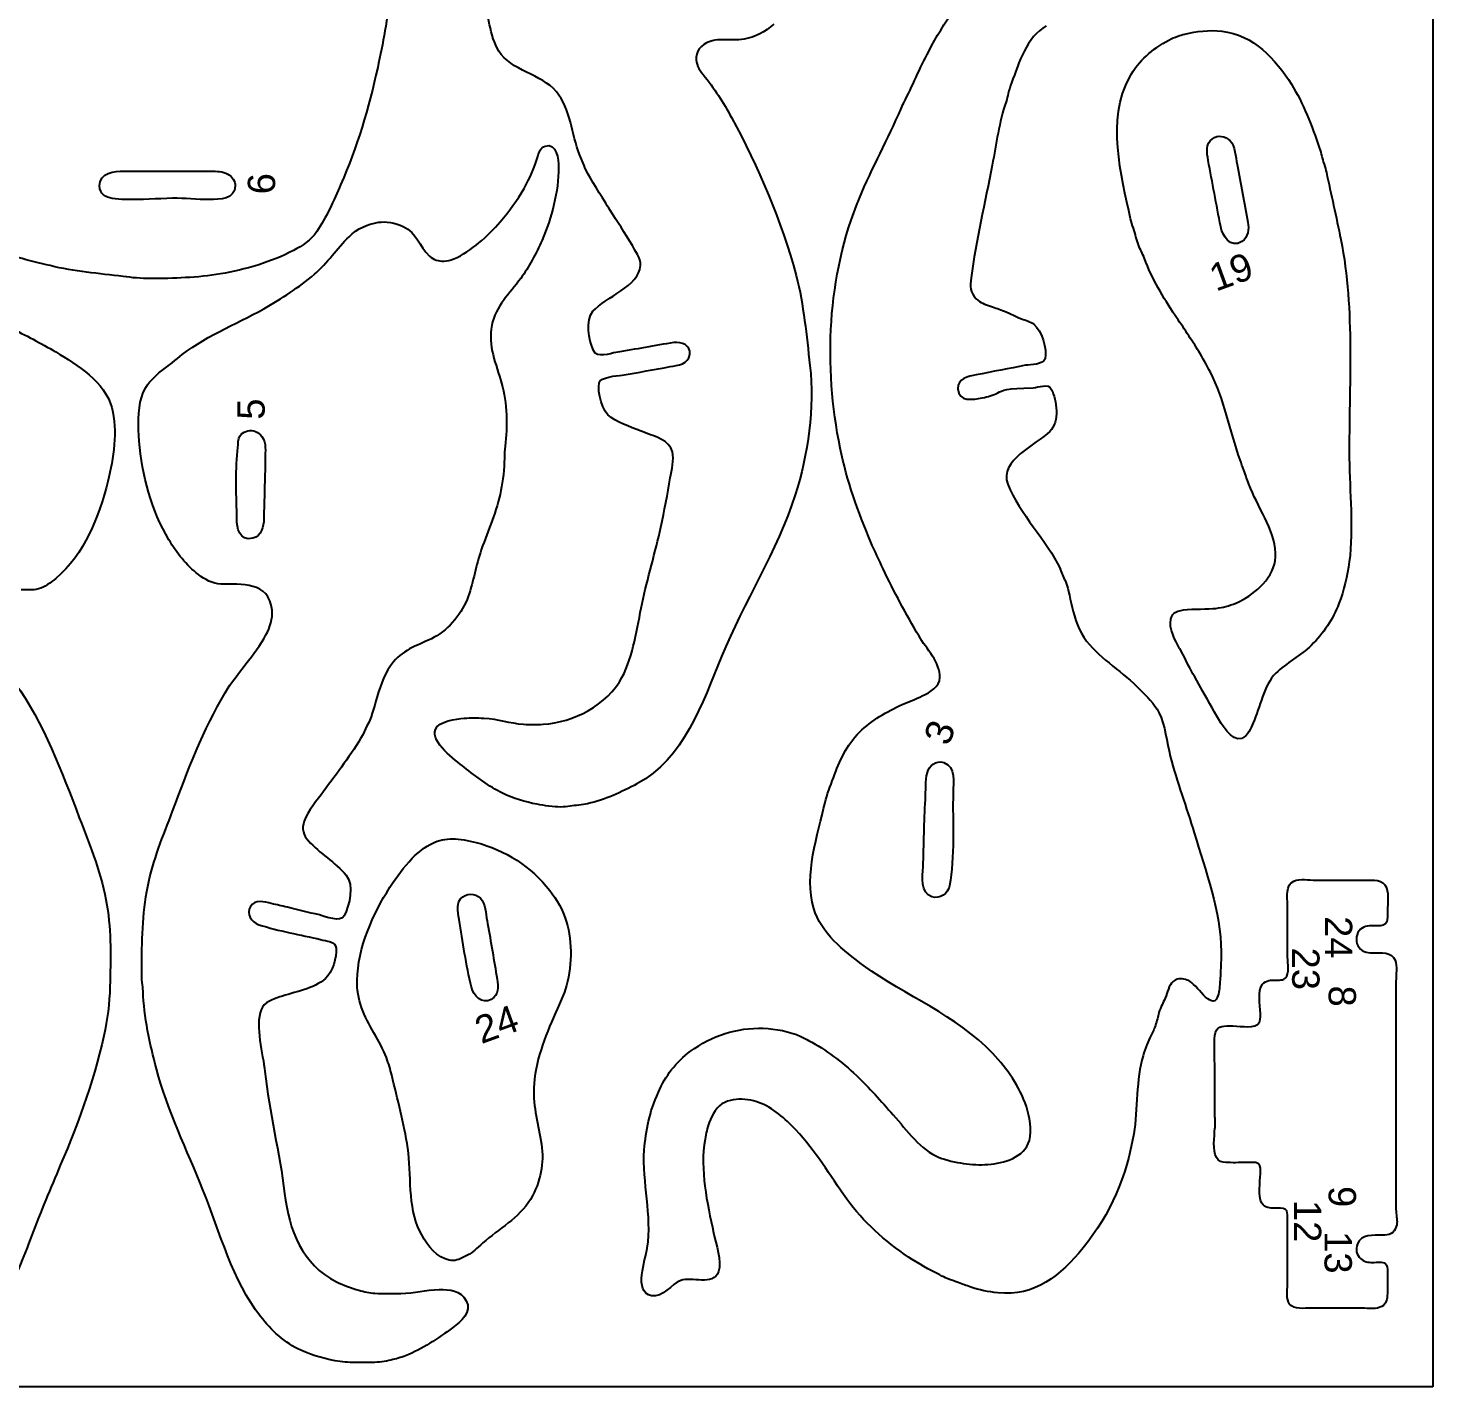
# Model space of a CAD drawing. Header units: millimetres. Extents: x 0 to 325, y 0 to 230.
# Drawn here: x 170.9 to 325, y 0 to 149.1 of the extents above; entities that cross this region are included whole.
import ezdxf
from ezdxf.enums import TextEntityAlignment as Align

# ---------------------------------------------------------------- set-up
doc = ezdxf.new("R2010")
doc.units = ezdxf.units.MM
doc.layers.add('Cut', color=7, linetype='Continuous')
doc.layers.add('Stege', color=5, linetype='Continuous', lineweight=25)
doc.layers.add('Text', color=1, linetype='Continuous', lineweight=25)
doc.styles.add('textstyle1', font='')
doc.styles.add('textstyle10', font='')
doc.styles.add('textstyle11', font='')
doc.styles.add('textstyle16', font='')
doc.styles.add('textstyle2', font='')
doc.styles.add('textstyle21', font='')
doc.styles.add('textstyle22', font='')
doc.styles.add('textstyle23', font='')
doc.styles.add('textstyle3', font='')
doc.styles.add('textstyle7', font='')
doc.styles.add('textstyle8', font='')
doc.styles.get('textstyle1').set_extended_font_data('Arial')
doc.styles.get('textstyle10').set_extended_font_data('Arial')
doc.styles.get('textstyle11').set_extended_font_data('Arial')
doc.styles.get('textstyle16').set_extended_font_data('Arial')
doc.styles.get('textstyle2').set_extended_font_data('Arial')
doc.styles.get('textstyle21').set_extended_font_data('Arial')
doc.styles.get('textstyle22').set_extended_font_data('Arial')
doc.styles.get('textstyle23').set_extended_font_data('Arial')
doc.styles.get('textstyle3').set_extended_font_data('Arial')
doc.styles.get('textstyle7').set_extended_font_data('Arial')
doc.styles.get('textstyle8').set_extended_font_data('Arial')

msp = doc.modelspace()

# ---------------------------------------------------------------- linework, layer by layer
at = {"layer": 'Cut'}
for p, q in [((325, 230), (325, 0)), ((325, 0), (0, 0))]:
    msp.add_line(p, q, dxfattribs=at)
for points in [[(312.16, 55.59), (317.57, 55.59)], [(309.05, 47.48), (309.05, 52.89)], [(320.95, 44.5), (320.95, 39.22), (320.95, 23.94)], [(301.06, 29.57), (301.06, 35.44)], [(309.05, 11.22), (309.05, 17.04)], [(316.89, 8.65), (311.62, 8.65)]]:
    msp.add_lwpolyline(points, dxfattribs=at)
for points in [[(269.69, 146.52), (273.08, 152.92), (277.43, 158.05), (283.67, 161.88)], [(210.54, 152.86), (210.35, 150.21), (209.82, 147.36), (209.24, 144.74)], [(222.53, 146.55), (221.5, 148.2), (221.43, 150.62), (220.88, 152.51)], [(252.69, 149.49), (251.79, 148.68), (250.62, 148.06), (249.45, 147.87)], [(282.58, 149.31), (280.45, 148.11), (279.58, 145.28), (278.78, 143.07)], [(296.02, 147.75), (296.43, 147.97), (296.61, 148.03), (297.01, 148.17)], [(297.01, 148.17), (297.31, 148.28), (297.48, 148.34), (297.79, 148.41)], [(297.79, 148.41), (299.05, 148.71), (300.47, 148.9), (301.84, 148.74)], [(301.84, 148.74), (305.3, 148.34), (307.72, 145.71), (309.48, 142.92)], [(228.84, 142.09), (227.21, 144.06), (223.88, 144.38), (222.53, 146.55)], [(245.93, 147.68), (245.06, 147.48), (244.23, 146.83), (244.18, 145.88)], [(248.23, 147.77), (247.28, 147.77), (246.75, 147.87), (245.93, 147.68)], [(249.45, 147.87), (249, 147.8), (248.72, 147.77), (248.23, 147.77)], [(266.96, 140.89), (267.89, 142.68), (268.7, 144.67), (269.69, 146.52)], [(291.74, 143.71), (292.72, 145.51), (294.22, 146.78), (296.02, 147.75)], [(244.18, 145.88), (244.14, 145.11), (244.47, 144.58), (244.95, 143.98)], [(209.24, 144.74), (208.28, 140.34), (206.98, 136.01), (205.18, 131.89)], [(244.95, 143.98), (246.16, 142.5), (247.14, 140.94), (248.06, 139.25)], [(291.84, 128.15), (290.78, 132.91), (289.18, 139.04), (291.74, 143.71)], [(231.38, 135.19), (230.54, 137.41), (230.4, 140.21), (228.84, 142.09)], [(278.42, 141.91), (278.34, 141.57), (278.28, 141.33), (278.17, 140.99)], [(278.78, 143.07), (278.63, 142.65), (278.51, 142.31), (278.42, 141.91)], [(309.48, 142.92), (310.75, 140.9), (311.77, 138.24), (312.54, 135.97)], [(266.63, 140.15), (266.74, 140.42), (266.82, 140.63), (266.96, 140.89)], [(278.17, 140.99), (277.43, 138.81), (277.09, 136.33), (276.66, 134.05)], [(248.06, 139.25), (250.96, 133.88), (253.61, 127.81), (255.15, 121.93)], [(262.09, 130.43), (263.44, 133.69), (265.27, 136.98), (266.63, 140.15)], [(300.81, 136.94), (301.41, 137.37), (302.25, 137.27), (302.76, 136.72)], [(226.81, 135), (226.95, 135.45), (227.12, 135.95), (227.61, 136.12)], [(227.61, 136.12), (228.88, 136.55), (229.09, 134.64), (229.09, 133.79)], [(300.35, 134.56), (300.19, 135.43), (300.03, 136.39), (300.81, 136.94)], [(302.76, 136.72), (303.32, 136.13), (303.35, 134.95), (303.51, 134.12)], [(312.54, 135.97), (312.81, 135.17), (312.8, 134.89), (313.06, 134.14)], [(225.3, 131.49), (225.94, 132.6), (226.44, 133.78), (226.81, 135)], [(301.72, 127.28), (301.26, 129.73), (300.8, 132.12), (300.35, 134.56)], [(303.51, 134.12), (303.9, 132.02), (304.31, 129.92), (304.7, 127.79)], [(313.06, 134.14), (313.18, 133.81), (313.24, 133.56), (313.31, 133.23)], [(178.74, 131.75), (178.74, 133.26), (180.32, 133.37), (181.45, 133.37)], [(181.45, 133.37), (184.61, 133.37), (187.76, 133.38), (190.92, 133.37)], [(190.92, 133.37), (191.61, 133.37), (192.21, 133.39), (192.81, 133.05)], [(192.81, 133.05), (193.32, 132.76), (193.62, 132.31), (193.61, 131.75)], [(229.09, 133.79), (229.09, 131.11), (228.33, 128.28), (227.27, 125.8)], [(233.89, 130.45), (232.94, 131.95), (232.01, 133.51), (231.89, 134.01)], [(276.66, 134.05), (275.88, 129.94), (274.89, 125.79), (274.33, 121.66)], [(313.31, 133.23), (313.83, 130.9), (314.39, 128.38), (314.9, 125.88)], [(180.1, 130.39), (179.42, 130.48), (178.74, 130.88), (178.74, 131.75)], [(193.61, 131.75), (193.6, 130.31), (191.92, 130.26), (190.79, 130.26)], [(205.18, 131.89), (204.44, 130.18), (203.6, 128.3), (202.56, 126.74)], [(222.69, 127.83), (223.67, 128.98), (224.54, 130.16), (225.3, 131.49)], [(181.59, 130.26), (181.01, 130.26), (180.62, 130.32), (180.1, 130.39)], [(186.73, 130.4), (185.04, 130.35), (183.33, 130.25), (181.59, 130.26)], [(190.79, 130.26), (189.41, 130.26), (188.09, 130.43), (186.73, 130.4)], [(235.34, 128.15), (234.82, 128.96), (234.39, 129.66), (233.89, 130.45)], [(259.98, 102.98), (258.14, 112.02), (258.53, 121.84), (262.09, 130.43)], [(237.73, 124.23), (237.07, 125.5), (236.09, 126.98), (235.34, 128.15)], [(292.15, 127.11), (292.01, 127.51), (291.92, 127.76), (291.84, 128.15)], [(202.56, 126.74), (201.91, 125.77), (201.01, 125.22), (199.99, 124.68)], [(206.1, 126.19), (207.04, 127.09), (208.08, 127.58), (209.34, 127.77)], [(209.34, 127.77), (210.05, 127.88), (211.23, 127.71), (212.04, 127.32)], [(212.04, 127.32), (213.57, 126.57), (213.75, 125.19), (214.91, 124.07)], [(217.59, 123.75), (219.53, 124.61), (221.32, 126.23), (222.69, 127.83)], [(292.7, 125.29), (292.47, 125.9), (292.39, 126.46), (292.15, 127.11)], [(304.05, 125.67), (302.78, 124.83), (301.91, 126.3), (301.72, 127.28)], [(304.7, 127.79), (304.84, 127.02), (304.76, 126.13), (304.05, 125.67)], [(173.33, 123.01), (171.01, 123.58), (168.54, 124.02), (166.57, 125.51)], [(202.3, 122.07), (203.75, 123.31), (204.76, 124.89), (206.1, 126.19)], [(227.27, 125.8), (226.65, 124.34), (225.83, 122.87), (224.93, 121.61)], [(293.36, 123.8), (293.13, 124.42), (292.92, 124.69), (292.7, 125.29)], [(314.9, 125.88), (316.47, 118.06), (315.77, 109.8), (315.83, 101.89)], [(199.99, 124.68), (197.54, 123.37), (194.7, 122.57), (192, 122.11)], [(214.91, 124.07), (215.39, 123.62), (215.91, 123.5), (216.51, 123.51)], [(216.51, 123.51), (216.9, 123.51), (217.22, 123.58), (217.59, 123.75)], [(238.07, 123.01), (238.09, 123.46), (237.94, 123.83), (237.73, 124.23)], [(296.73, 117.55), (295.44, 119.48), (294.14, 121.65), (293.36, 123.8)], [(181.32, 121.82), (178.67, 122.16), (175.95, 122.36), (173.33, 123.01)], [(184.29, 121.6), (183.33, 121.6), (182.25, 121.69), (181.32, 121.82)], [(192, 122.11), (189.45, 121.68), (186.89, 121.6), (184.29, 121.6)], [(196.75, 118.29), (198.71, 119.39), (200.6, 120.62), (202.3, 122.07)], [(232.85, 118), (234.18, 119.55), (237.96, 120.77), (238.07, 123.01)], [(255.15, 121.93), (256, 118.68), (256.27, 115.35), (256.66, 112.05)], [(224.93, 121.61), (223.71, 119.9), (222.19, 118.62), (221.76, 116.47)], [(274.33, 121.66), (274.21, 120.79), (274.24, 120.04), (274.9, 119.37)], [(274.9, 119.37), (275.35, 118.91), (275.85, 118.8), (276.48, 118.57)], [(187.28, 112.83), (190.02, 115.16), (193.61, 116.51), (196.75, 118.29)], [(232.91, 113.69), (232.39, 114.83), (232.03, 117.04), (232.85, 118)], [(276.48, 118.57), (277.08, 118.35), (277.37, 118.26), (278.01, 118.01)], [(278.01, 118.01), (278.76, 117.72), (279.07, 117.48), (279.87, 117.19)], [(279.87, 117.19), (280.41, 116.99), (280.8, 116.91), (281.23, 116.58)], [(299.32, 113.59), (298.56, 114.85), (297.57, 116.3), (296.73, 117.55)], [(168.92, 116.24), (170.6, 115.36), (172.28, 114.53), (173.92, 113.54)], [(221.76, 116.47), (221.32, 114.25), (222.22, 112.23), (222.83, 110.11)], [(281.23, 116.58), (282.05, 115.95), (282.74, 113.87), (282.45, 112.8)], [(241.74, 114.57), (239.58, 114.26), (237.6, 113.84), (235.38, 113.49)], [(243.48, 113.27), (243.62, 114.29), (242.55, 114.68), (241.74, 114.57)], [(173.92, 113.54), (176.26, 112.14), (179.35, 110.25), (180.07, 107.44)], [(183.35, 108.62), (183.94, 110.62), (185.78, 111.56), (187.28, 112.83)], [(235.38, 113.49), (234.73, 113.38), (233.3, 112.81), (232.91, 113.69)], [(241.33, 111.93), (242.17, 112.07), (243.34, 112.19), (243.48, 113.27)], [(282.45, 112.8), (282.26, 112.11), (280.87, 112.18), (280.31, 112.08)], [(300.59, 111.32), (300.18, 112.11), (299.77, 112.85), (299.32, 113.59)], [(233.54, 110.15), (233.67, 110.8), (235.43, 110.92), (236.06, 111.01)], [(236.06, 111.01), (237.81, 111.27), (239.57, 111.64), (241.33, 111.93)], [(256.66, 112.05), (257.2, 107.49), (256.46, 102.24), (255.04, 97.85)], [(274.89, 111.03), (274.02, 110.86), (272.85, 110.62), (272.9, 109.51)], [(280.31, 112.08), (278.52, 111.73), (276.68, 111.37), (274.89, 111.03)], [(303.85, 101.71), (302.7, 104.87), (302.12, 108.39), (300.59, 111.32)], [(222.83, 110.11), (223.44, 107.96), (223.49, 105.35), (223.23, 103.21)], [(234.84, 106.35), (233.9, 106.98), (233.32, 109.08), (233.54, 110.15)], [(272.9, 109.51), (272.98, 108.02), (274.56, 108.32), (275.56, 108.51)], [(277.28, 109.06), (277.76, 109.32), (278.17, 109.57), (281.14, 109.61)], [(281.14, 109.61), (281.78, 109.67), (282.81, 110.12), (283.14, 109.47)], [(283.14, 109.47), (283.77, 108.24), (284.05, 105.88), (282.98, 104.83)], [(183.08, 103.75), (182.96, 105.37), (182.89, 107.06), (183.35, 108.62)], [(275.56, 108.51), (276.19, 108.63), (276.71, 108.76), (277.28, 109.06)], [(180.07, 107.44), (180.74, 104.82), (180.29, 101.92), (179.64, 99.33)], [(238.63, 104.67), (237.39, 105.19), (235.93, 105.61), (234.84, 106.35)], [(193.87, 102.67), (193.99, 103.66), (193.76, 104.6), (195, 104.89)], [(195, 104.89), (195.6, 105.03), (196.17, 104.76), (196.52, 104.28)], [(282.98, 104.83), (281.51, 103.38), (277.34, 101.62), (278.36, 99.05)], [(186.34, 92.93), (184.43, 96.17), (183.35, 100.03), (183.08, 103.75)], [(196.52, 104.28), (197.08, 103.52), (196.89, 102.68), (196.89, 101.72)], [(241.57, 102.58), (241.19, 103.92), (239.78, 104.19), (238.63, 104.67)], [(193.78, 95.23), (193.78, 97.68), (193.59, 100.24), (193.87, 102.67)], [(196.89, 101.72), (196.89, 99.56), (196.78, 97.39), (196.75, 95.23)], [(223.14, 101.86), (223.13, 100.77), (222.97, 99.4), (222.76, 98.34)], [(223.23, 103.21), (223.18, 102.75), (223.14, 102.34), (223.14, 101.86)], [(241.34, 99.74), (241.48, 100.59), (241.8, 101.75), (241.57, 102.58)], [(263.33, 92.69), (261.93, 96.01), (260.71, 99.43), (259.98, 102.98)], [(315.83, 101.89), (315.85, 98.1), (316.31, 94.3), (315.83, 90.52)], [(304.26, 100.56), (304.11, 100.97), (304, 101.27), (303.85, 101.71)], [(304.82, 99.04), (304.62, 99.58), (304.44, 100.06), (304.26, 100.56)], [(179.64, 99.33), (178.66, 95.38), (177.07, 91.39), (173.92, 88.69)], [(240.3, 94.33), (240.68, 96.1), (241.05, 97.94), (241.34, 99.74)], [(278.36, 99.05), (279.68, 95.72), (282.6, 92.95), (284.13, 89.73)], [(307.75, 91.47), (307.63, 94.11), (305.7, 96.6), (304.82, 99.04)], [(222.76, 98.34), (222.31, 96.06), (221.38, 94.05), (220.61, 91.85)], [(255.04, 97.85), (253.04, 91.63), (249.41, 86.13), (246.96, 80.12)], [(195.54, 93.11), (194.06, 92.75), (193.78, 94.22), (193.78, 95.23)], [(196.75, 95.23), (196.74, 94.39), (196.5, 93.34), (195.54, 93.11)], [(238.25, 85.94), (238.82, 88.64), (239.72, 91.66), (240.3, 94.33)], [(189.58, 89.12), (188.26, 90.15), (187.18, 91.49), (186.34, 92.93)], [(264.7, 89.74), (264.24, 90.73), (263.78, 91.65), (263.33, 92.69)], [(220.61, 91.85), (220.02, 90.15), (219.76, 88.39), (219.17, 86.7)], [(304.11, 86.34), (305.95, 87.35), (307.86, 89.21), (307.75, 91.47)], [(268.63, 82.35), (267.23, 84.77), (265.86, 87.25), (264.7, 89.74)], [(315.83, 90.52), (315.63, 88.95), (315.24, 87.41), (314.69, 85.93)], [(173.92, 88.69), (173.38, 88.23), (172.69, 87.73), (172.03, 87.54)], [(192.02, 88.08), (191.15, 88.1), (190.26, 88.59), (189.58, 89.12)], [(197.66, 85.22), (197.32, 88.41), (194.28, 88.01), (192.02, 88.08)], [(284.61, 88.54), (285.3, 87.24), (285.28, 84.03), (287.01, 81.83)], [(171.08, 87.44), (170.73, 87.43), (170.48, 87.43), (170.14, 87.46)], [(172.03, 87.54), (171.7, 87.45), (171.42, 87.44), (171.08, 87.44)], [(219.17, 86.7), (218.55, 84.94), (217.1, 83.12), (215.43, 82.24)], [(303.12, 85.89), (303.51, 86.04), (303.77, 86.15), (304.11, 86.34)], [(196.98, 82.51), (197.41, 83.31), (197.76, 84.31), (197.66, 85.22)], [(236.04, 77.82), (237.29, 80.19), (237.7, 83.34), (238.25, 85.94)], [(296.25, 84.24), (296.38, 84.81), (296.71, 85.01), (297.2, 85.15)], [(297.2, 85.15), (298.29, 85.45), (299.73, 85.28), (300.86, 85.38)], [(300.86, 85.38), (301.73, 85.46), (302.35, 85.61), (303.12, 85.89)], [(314.69, 85.93), (314.07, 84.27), (312.94, 82.62), (311.68, 81.38)], [(297.21, 81.01), (296.72, 81.93), (296.01, 83.16), (296.25, 84.24)], [(192.51, 76.15), (193.84, 78.4), (195.76, 80.21), (196.98, 82.51)], [(215.43, 82.24), (213.83, 81.4), (212.13, 80.96), (210.96, 79.53)], [(270.92, 77.83), (271, 79.41), (269.4, 81.02), (268.63, 82.35)], [(287.01, 81.83), (288.61, 79.8), (291.07, 78.38), (292.85, 76.51)], [(311.68, 81.38), (310.53, 80.25), (308.88, 79.4), (307.76, 78.29)], [(210.96, 79.53), (209.17, 77.33), (208.99, 74), (208.06, 72.51)], [(246.96, 80.12), (244.87, 75), (242.79, 68.88), (237.68, 66.16)], [(301.31, 73.57), (299.9, 76.03), (298.52, 78.51), (297.9, 79.69)], [(169.49, 77.17), (172.58, 72.89), (174.6, 67.38), (176.51, 62.44)], [(227.4, 72.7), (230.7, 72.92), (234.43, 74.78), (236.04, 77.82)], [(268.98, 75.8), (269.87, 76.22), (270.87, 76.82), (270.92, 77.83)], [(307.76, 78.29), (306.42, 76.97), (306.06, 74.55), (305.28, 72.86)], [(186.74, 63.16), (188.38, 67.58), (190.1, 72.09), (192.51, 76.15)], [(266.78, 74.85), (267.5, 75.18), (268.24, 75.45), (268.98, 75.8)], [(292.85, 76.51), (293.65, 75.67), (294.42, 75.04), (294.95, 73.97)], [(262.1, 71.83), (263.44, 73.14), (265.09, 74.09), (266.78, 74.85)], [(215.57, 72.13), (215.93, 73.02), (217.87, 73.31), (218.74, 73.35)], [(218.74, 73.35), (219.18, 73.38), (219.41, 73.42), (219.82, 73.42)], [(219.82, 73.42), (220.24, 73.42), (220.44, 73.38), (220.9, 73.36)], [(220.9, 73.36), (222.44, 73.3), (223.7, 72.8), (225.23, 72.7)], [(225.23, 72.7), (225.66, 72.67), (225.88, 72.68), (226.32, 72.68)], [(226.32, 72.68), (226.75, 72.68), (226.97, 72.67), (227.4, 72.7)], [(294.95, 73.97), (295.63, 72.6), (295.81, 70.71), (296.19, 69.21)], [(304.03, 71.15), (302.9, 70.77), (301.8, 72.72), (301.31, 73.57)], [(305.28, 72.86), (304.99, 72.23), (304.74, 71.39), (304.03, 71.15)], [(207.6, 71.55), (206.36, 69.37), (204.79, 67.34), (203.3, 65.33)], [(218.74, 67.98), (217.77, 68.74), (215.02, 70.75), (215.57, 72.13)], [(259.23, 66.82), (259.9, 68.65), (260.67, 70.43), (262.1, 71.83)], [(222.93, 65.14), (221.41, 65.89), (220.09, 66.91), (218.74, 67.98)], [(269.54, 67.39), (269.75, 68.12), (270.42, 68.81), (271.36, 68.49)], [(271.36, 68.49), (272.66, 68.03), (272.4, 66.3), (272.37, 65.21)], [(296.19, 69.21), (296.91, 66.36), (297.99, 63.58), (298.82, 60.77)], [(258.32, 64.13), (258.51, 64.99), (258.9, 65.91), (259.23, 66.82)], [(269.33, 64.44), (269.4, 65.43), (269.27, 66.47), (269.54, 67.39)], [(203.3, 65.33), (202.62, 64.41), (201.54, 63.15), (201.18, 62.08)], [(226.72, 63.92), (225.43, 64.17), (224.14, 64.55), (222.93, 65.14)], [(237.68, 66.16), (236, 65.27), (234.17, 64.39), (232.27, 63.98)], [(272.37, 65.21), (272.28, 62), (272.57, 58.1), (271.98, 54.99)], [(229.29, 63.62), (228.56, 63.62), (227.52, 63.76), (226.72, 63.92)], [(230.37, 63.72), (229.96, 63.67), (229.75, 63.62), (229.29, 63.62)], [(232.27, 63.98), (231.7, 63.86), (230.91, 63.78), (230.37, 63.72)], [(257.07, 52.49), (255.99, 56.21), (257.53, 60.57), (258.32, 64.13)], [(269.07, 57.05), (269.18, 59.51), (269.16, 61.99), (269.33, 64.44)], [(176.51, 62.44), (177.72, 59.32), (178.98, 56.15), (179.54, 52.84)], [(184.01, 54.91), (184.57, 57.75), (185.73, 60.46), (186.74, 63.16)], [(201.18, 62.08), (200.88, 61.2), (201.08, 60.54), (201.64, 59.92)], [(215.3, 59.67), (215.85, 59.96), (216.78, 60.12), (217.44, 60.12)], [(217.44, 60.12), (218.29, 60.13), (219.21, 59.94), (220.03, 59.73)], [(298.82, 60.77), (300.04, 56.64), (301.74, 52.12), (301.77, 47.74)], [(201.64, 59.92), (202.85, 58.55), (204.61, 57.54), (205.79, 56.13)], [(213.03, 57.99), (213.7, 58.69), (214.46, 59.23), (215.3, 59.67)], [(220.03, 59.73), (223.2, 58.9), (226.09, 57.11), (228.11, 54.46)], [(210.59, 54.82), (211.35, 56), (212.08, 56.99), (213.03, 57.99)], [(270.03, 53.76), (268.73, 54.17), (269.02, 56.01), (269.07, 57.05)], [(205.79, 56.13), (206.66, 55.08), (206.17, 52.86), (205.57, 51.68)], [(309.05, 52.89), (309.05, 53.72), (308.83, 55.13), (309.73, 55.49)], [(309.73, 55.49), (310.44, 55.78), (311.38, 55.59), (312.16, 55.59)], [(317.57, 55.59), (318.45, 55.59), (319.53, 55.73), (319.91, 54.78)], [(183.36, 45.71), (183.36, 48.84), (183.41, 51.84), (184.01, 54.91)], [(206.99, 44.61), (207.07, 48.19), (208.7, 51.87), (210.59, 54.82)], [(218.59, 53.78), (219.21, 54.25), (220.24, 54.11), (220.71, 53.35)], [(228.11, 54.46), (228.87, 53.47), (229.57, 52.32), (229.93, 51.09)], [(271.98, 54.99), (271.82, 54.13), (270.89, 53.48), (270.03, 53.76)], [(319.91, 54.78), (320.19, 54.04), (320.01, 52.62), (320.01, 51.81)], [(179.54, 52.84), (180.04, 49.86), (179.95, 46.94), (179.87, 43.92)], [(195.29, 52.72), (194.79, 51.87), (195.39, 50.98), (196.21, 50.71)], [(197.57, 53.03), (196.84, 53.21), (195.78, 53.53), (195.29, 52.72)], [(199.33, 52.63), (198.73, 52.77), (198.18, 52.88), (197.57, 53.03)], [(202.84, 51.78), (201.67, 52.06), (200.49, 52.35), (199.33, 52.63)], [(218.18, 51.28), (218.03, 52.2), (217.77, 53.17), (218.59, 53.78)], [(220.71, 53.35), (221.11, 52.69), (221.15, 51.59), (221.29, 50.83)], [(262.54, 46.24), (260.38, 47.81), (257.85, 49.81), (257.07, 52.49)], [(205.57, 51.68), (205.17, 50.9), (203.51, 51.62), (202.84, 51.78)], [(219.52, 43.85), (218.94, 46.29), (218.57, 48.84), (218.18, 51.28)], [(229.93, 51.09), (230.63, 48.65), (230.57, 46), (229.81, 43.56)], [(320.01, 51.81), (320, 51.46), (320.05, 51.08), (319.79, 50.82)], [(196.21, 50.71), (198.39, 50), (200.78, 49.6), (202.98, 49.08)], [(221.29, 50.83), (221.66, 48.84), (222, 46.77), (222.35, 44.74)], [(317.06, 50.21), (316.58, 49.81), (316.48, 48.97), (316.76, 48.43)], [(318.65, 50.59), (318.04, 50.58), (317.53, 50.61), (317.06, 50.21)], [(319.79, 50.82), (319.5, 50.54), (319.07, 50.59), (318.65, 50.59)], [(202.98, 49.08), (203.59, 48.93), (204.65, 48.91), (204.69, 48.14)], [(204.69, 48.14), (204.75, 47.1), (204.29, 45.51), (203.5, 44.79)], [(316.76, 48.43), (317.12, 47.73), (317.7, 47.62), (318.38, 47.61)], [(318.38, 47.61), (319.28, 47.6), (320.49, 47.8), (320.87, 46.8)], [(276.73, 36.56), (272.67, 40.84), (267.24, 42.84), (262.54, 46.24)], [(301.77, 47.74), (301.78, 46.6), (301.71, 45.47), (301.63, 44.34)], [(308.97, 45.06), (309.26, 45.74), (309.05, 46.69), (309.05, 47.48)], [(320.87, 46.8), (321.11, 46.16), (320.95, 45.2), (320.95, 44.5)], [(183.42, 44.36), (183.36, 44.81), (183.36, 45.21), (183.36, 45.71)], [(203.5, 44.79), (202.32, 43.7), (199.98, 43.29), (198.51, 42.78)], [(222.35, 44.74), (222.5, 43.91), (222.54, 42.98), (221.69, 42.51)], [(298.22, 44.57), (297.75, 44.75), (297.27, 44.91), (296.73, 44.63)], [(307.83, 44.64), (308.27, 44.64), (308.76, 44.6), (308.97, 45.06)], [(179.87, 43.92), (179.82, 42.11), (179.59, 40.28), (179.2, 38.52)], [(183.5, 43.41), (183.48, 43.77), (183.46, 44.02), (183.42, 44.36)], [(184.97, 34.89), (184.25, 37.6), (183.6, 40.61), (183.5, 43.41)], [(207.47, 41.62), (207.14, 42.55), (206.96, 43.64), (206.99, 44.61)], [(221.69, 42.51), (220.67, 41.96), (219.75, 42.87), (219.52, 43.85)], [(229.81, 43.56), (229.59, 42.84), (229.27, 42.22), (228.96, 41.53)], [(296.73, 44.63), (296.09, 44.29), (295.98, 43.56), (295.73, 42.89)], [(301.35, 42.71), (300.73, 41.28), (299, 44.27), (298.22, 44.57)], [(301.63, 44.34), (301.59, 43.81), (301.56, 43.18), (301.35, 42.71)], [(306.07, 40.98), (306.07, 41.96), (305.72, 43.44), (306.31, 44.18)], [(306.31, 44.18), (306.68, 44.64), (307.27, 44.63), (307.83, 44.64)], [(198.51, 42.78), (197.75, 42.51), (196.77, 42.22), (196.45, 41.38)], [(210.19, 36.13), (209.5, 37.97), (208.16, 39.67), (207.47, 41.62)], [(295.73, 42.89), (295.49, 42.24), (295.26, 42), (295.01, 41.28)], [(196.45, 41.38), (195.76, 39.59), (196.67, 36.48), (196.87, 34.62)], [(228.96, 41.53), (227.78, 38.85), (226.64, 36.23), (226.4, 33.25)], [(295.01, 41.28), (294.8, 40.66), (294.81, 40.38), (294.62, 39.83)], [(305.76, 39.77), (306.12, 40.01), (306.07, 40.57), (306.07, 40.98)], [(243.56, 36.82), (245.89, 38.54), (248.66, 39.45), (251.54, 39.34)], [(251.54, 39.34), (252.96, 39.28), (254.37, 39.03), (255.67, 38.45)], [(294.08, 38.59), (293.7, 37.84), (293.49, 37.22), (293.2, 36.32)], [(294.62, 39.83), (294.44, 39.32), (294.31, 39.03), (294.08, 38.59)], [(301.06, 35.44), (301.06, 36.37), (300.98, 37.67), (301.08, 38.55)], [(301.08, 38.55), (301.19, 39.52), (301.86, 39.62), (302.69, 39.63)], [(302.69, 39.63), (303.6, 39.64), (305.04, 39.29), (305.76, 39.77)], [(179.2, 38.52), (178.05, 33.26), (176.16, 28.35), (174.03, 23.38)], [(255.67, 38.45), (256, 38.3), (256.21, 38.17), (256.52, 38.01)], [(256.52, 38.01), (258.43, 37), (260.17, 35.65), (261.75, 34.17)], [(210.79, 34.19), (210.63, 34.86), (210.44, 35.46), (210.19, 36.13)], [(240.06, 32.34), (240.73, 34.06), (242.04, 35.7), (243.56, 36.82)], [(280.4, 30.76), (279.67, 32.96), (278.3, 34.9), (276.73, 36.56)], [(293.2, 36.32), (292.41, 33.81), (292.64, 30.43), (292.18, 27.76)], [(190.07, 21.63), (188.33, 25.98), (186.17, 30.35), (184.97, 34.89)], [(196.87, 34.62), (197.34, 30.21), (198.5, 25.65), (199.03, 21.22)], [(212.54, 26.19), (212.13, 28.92), (211.41, 31.55), (210.79, 34.19)], [(261.75, 34.17), (263.18, 32.83), (264.47, 31.34), (265.79, 29.85)], [(226.4, 33.25), (226.23, 31.11), (226.75, 29.11), (227.14, 27.04)], [(238.96, 29.14), (239.2, 30.24), (239.48, 31.12), (240.06, 32.34)], [(247.31, 31.22), (246.44, 30.81), (245.94, 29.88), (245.62, 29.02)], [(249.84, 31.51), (248.96, 31.63), (248.13, 31.59), (247.31, 31.22)], [(251.03, 31.22), (250.63, 31.37), (250.3, 31.45), (249.84, 31.51)], [(255.11, 28.19), (253.92, 29.45), (252.6, 30.63), (251.03, 31.22)], [(265.79, 29.85), (267.33, 28.11), (268.78, 26.02), (270.85, 25.17)], [(280.73, 27.04), (281.06, 28.18), (280.76, 29.65), (280.4, 30.76)], [(238.48, 26), (238.54, 27.03), (238.75, 28.18), (238.96, 29.14)], [(245.62, 29.02), (245.39, 28.4), (245.26, 27.81), (245.15, 27.17)], [(260.7, 20.61), (258.81, 23.22), (257.34, 25.84), (255.11, 28.19)], [(292.18, 27.76), (291.39, 23.16), (289.68, 19), (286.63, 15.24)], [(301.26, 25.17), (300.79, 26), (301.06, 27.37), (301.06, 28.4)], [(227.14, 27.04), (227.53, 24.89), (227.25, 22.94), (226.22, 20.96)], [(245.15, 27.17), (244.58, 23.83), (245.38, 20.17), (246.09, 16.89)], [(276.19, 24.41), (277.94, 24.56), (280.19, 25.14), (280.73, 27.04)], [(213.84, 17.16), (212.53, 19.69), (212.96, 23.38), (212.54, 26.19)], [(238.81, 15.23), (239.37, 18.89), (238.26, 22.35), (238.48, 26)], [(270.85, 25.17), (271.49, 24.9), (272.74, 24.62), (273.5, 24.52)], [(302.28, 24.62), (301.86, 24.64), (301.49, 24.75), (301.26, 25.17)], [(305.85, 24.47), (305.53, 24.73), (304.92, 24.61), (304.45, 24.61)], [(174.03, 23.38), (172.96, 20.88), (171.88, 18.2), (170.94, 15.68)], [(273.5, 24.52), (274.39, 24.39), (275.3, 24.34), (276.19, 24.41)], [(304.45, 24.61), (303.76, 24.61), (302.95, 24.58), (302.28, 24.62)], [(306.23, 20.16), (305.76, 20.99), (306.07, 22.42), (306.07, 23.39)], [(306.07, 23.39), (306.07, 23.77), (306.15, 24.24), (305.85, 24.47)], [(320.95, 23.94), (320.95, 22.32), (320.86, 20.67), (320.97, 19.06)], [(196.41, 7.69), (193.3, 11.69), (191.94, 16.96), (190.07, 21.63)], [(199.03, 21.22), (199.52, 17.2), (200.91, 13.44), (204.74, 11.53)], [(226.22, 20.96), (225.08, 18.76), (222.9, 17.6), (221.09, 16.06)], [(267.46, 14.25), (264.89, 15.98), (262.5, 18.12), (260.7, 20.61)], [(307.69, 19.61), (307.14, 19.61), (306.55, 19.6), (306.23, 20.16)], [(308.83, 19.47), (308.55, 19.69), (308.06, 19.6), (307.69, 19.61)], [(309.05, 18.66), (309.04, 18.96), (309.08, 19.27), (308.83, 19.47)], [(309.05, 17.04), (309.05, 17.54), (309.06, 18.17), (309.05, 18.66)], [(320.97, 19.06), (321.01, 18.47), (321.15, 18.11), (320.98, 17.58)], [(216.65, 14.04), (215.26, 14.57), (214.49, 15.91), (213.84, 17.16)], [(320.98, 17.58), (320.74, 16.81), (320.2, 16.63), (319.46, 16.63)], [(170.94, 15.68), (170.53, 14.6), (169.99, 13.25), (169.49, 12.17)], [(221.09, 16.06), (220.22, 15.32), (219.87, 14.92), (219.33, 14.57)], [(246.09, 16.89), (246.35, 15.72), (247.03, 13.78), (246.64, 12.66)], [(316.71, 15.68), (316.47, 15.07), (316.63, 14.49), (317.05, 14.09)], [(319.46, 16.63), (318.49, 16.62), (317.13, 16.79), (316.71, 15.68)], [(218.36, 14.08), (217.79, 13.81), (217.26, 13.8), (216.65, 14.04)], [(239.27, 10), (237.27, 10.39), (238.63, 14), (238.81, 15.23)], [(270.91, 12.28), (269.74, 12.88), (268.59, 13.49), (267.46, 14.25)], [(286.63, 15.24), (284.19, 12.25), (281.32, 9.88), (277.26, 10.32)], [(317.05, 14.09), (317.44, 13.71), (317.85, 13.66), (318.38, 13.65)], [(246.64, 12.66), (246.08, 11.01), (243.63, 12.13), (242.48, 11.68)], [(318.38, 13.65), (318.89, 13.65), (319.44, 13.79), (319.79, 13.51)], [(319.79, 13.51), (320.03, 13.32), (320, 12.98), (320.01, 12.71)], [(320.01, 12.71), (320.02, 12), (320.05, 10.72), (320, 10)], [(204.74, 11.53), (205.49, 11.16), (206.36, 10.84), (207.17, 10.61)], [(242.48, 11.68), (241.49, 11.3), (240.51, 9.76), (239.27, 10)], [(271.77, 11.87), (271.44, 12), (271.23, 12.12), (270.91, 12.28)], [(272.92, 11.45), (272.42, 11.63), (272.21, 11.7), (271.77, 11.87)], [(274.31, 10.94), (273.75, 11.14), (273.49, 11.24), (272.92, 11.45)], [(277.26, 10.32), (276.27, 10.43), (275.21, 10.63), (274.31, 10.94)], [(309.28, 9.08), (308.87, 9.63), (309.05, 10.54), (309.05, 11.22)], [(207.17, 10.61), (207.74, 10.45), (208.34, 10.29), (208.93, 10.27)], [(208.93, 10.27), (209.46, 10.25), (209.72, 10.26), (210.28, 10.26)], [(210.28, 10.26), (210.9, 10.26), (211.18, 10.26), (211.77, 10.26)], [(211.77, 10.26), (213.3, 10.28), (214.48, 10.65), (215.97, 10.67)], [(215.97, 10.67), (217.13, 10.68), (218.35, 10.65), (218.96, 9.45)], [(218.96, 9.45), (219.6, 8.21), (218.42, 7.18), (217.45, 6.48)], [(320, 10), (319.96, 9.42), (319.8, 8.96), (319.19, 8.73)], [(311.62, 8.65), (310.88, 8.65), (309.76, 8.45), (309.28, 9.08)], [(319.19, 8.73), (318.54, 8.48), (317.65, 8.65), (316.89, 8.65)], [(200.81, 4.02), (199.11, 4.79), (197.54, 6.23), (196.41, 7.69)], [(217.45, 6.48), (215.92, 5.36), (214.07, 4.12), (212.31, 3.42)], [(205.14, 2.79), (203.67, 3), (202.19, 3.4), (200.81, 4.02)], [(212.31, 3.42), (211.77, 3.21), (211.24, 3.07), (210.69, 2.94)], [(206.23, 2.69), (205.82, 2.69), (205.54, 2.73), (205.14, 2.79)], [(207.71, 2.69), (207.18, 2.69), (206.84, 2.68), (206.23, 2.69)], [(208.66, 2.69), (208.3, 2.69), (208.08, 2.69), (207.71, 2.69)], [(210.69, 2.94), (210.08, 2.8), (209.32, 2.69), (208.66, 2.69)]]:
    msp.add_open_spline(points, degree=3, dxfattribs=at)
at = {"layer": 'Stege'}
for p, q in [((231.89, 134.01), (231.38, 135.19)), ((284.61, 88.54), (284.13, 89.73)), ((297.21, 81.01), (297.9, 79.69)), ((208.06, 72.51), (207.6, 71.55)), ((301.06, 29.57), (301.06, 28.4)), ((219.33, 14.57), (218.36, 14.08))]:
    msp.add_line(p, q, dxfattribs=at)

# ---------------------------------------------------------------- texts
at = {"layer": 'Text'}
for s, rotation, style, p in [('6', 90, 'textstyle3', (196.49, 132)), ('19', 20, 'textstyle16', (302.86, 122.35)), ('5', 90, 'textstyle2', (195.35, 107.27)), ('3', 70, 'textstyle1', (270.88, 71.82)), ('24', 270, 'textstyle22', (314.65, 49.32)), ('23', 270, 'textstyle23', (311.06, 45.87)), ('8', 270, 'textstyle7', (315.06, 42.87)), ('24', 20, 'textstyle21', (222.28, 39.8)), ('9', 270, 'textstyle8', (315.06, 20.87)), ('12', 270, 'textstyle10', (311.25, 18.19)), ('13', 270, 'textstyle11', (314.61, 14.76))]:
    msp.add_text(s, height=3, rotation=rotation, dxfattribs=dict(at, style=style)).set_placement(p, align=Align.MIDDLE_CENTER)

doc.saveas('drawing.dxf')
